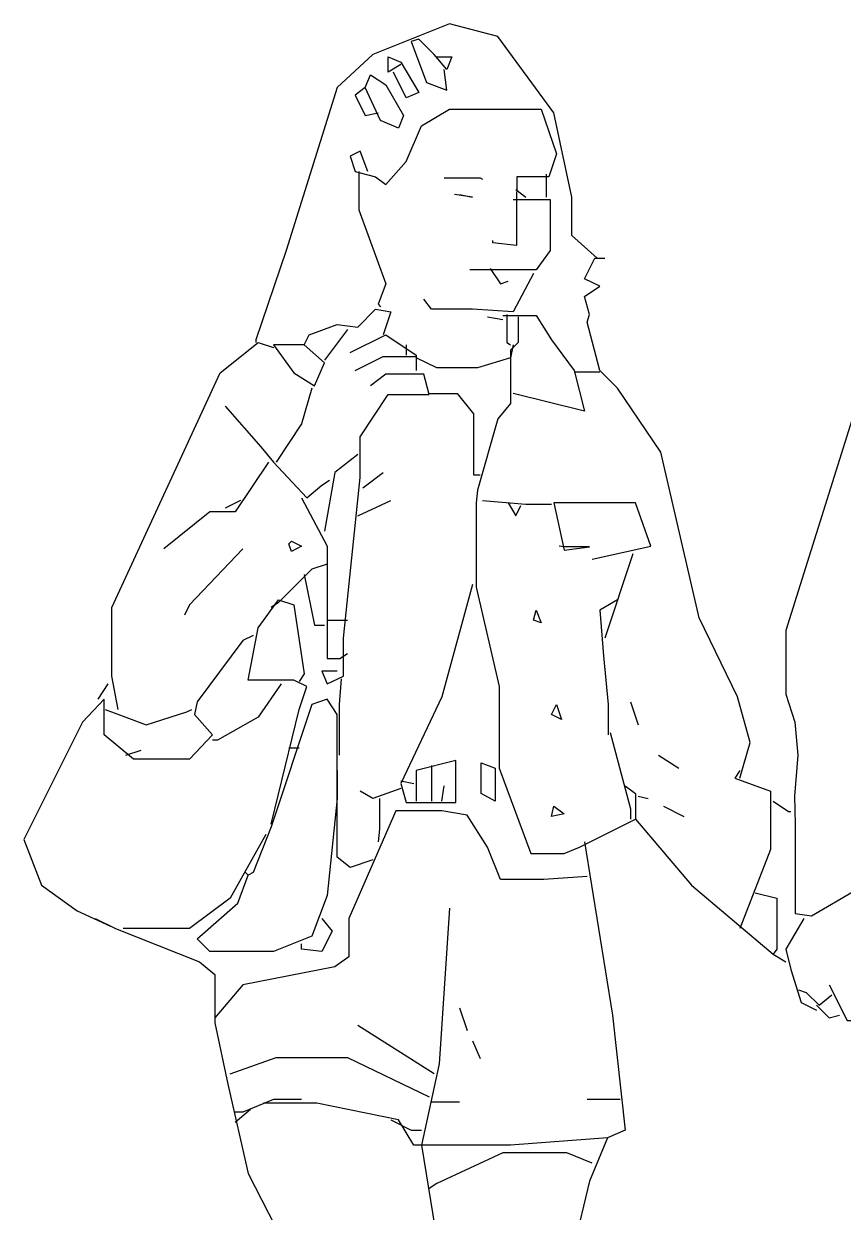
# Model space of a CAD drawing. Extents: x -126.65 to -125.37, y -5279.39 to -5277.74.
# Drawn here: x -126.652 to -126.009, y -5278.775 to -5277.842 of the extents above; entities that cross this region are included whole.
import ezdxf

# ---------------------------------------------------------------- set-up
doc = ezdxf.new("R2010")
doc.units = 0
doc.header["$LTSCALE"] = 1000
for name, color, linetype in [('HOMEM', 7, 'CONTINUOUS'), ('MULHER', 7, 'CONTINUOUS'), ('STANDARD', 7, 'CONTINUOUS')]:
    doc.layers.add(name, color=color, linetype=linetype)

msp = doc.modelspace()

# ---------------------------------------------------------------- linework, layer by layer
at = {"layer": 'HOMEM', "linetype": 'CONTINUOUS'}
for points in [[(-125.9644, -5278.02627), (-125.9784, -5278.04227), (-125.9884, -5278.10827), (-126.0544, -5278.31827), (-126.0544, -5278.36827), (-126.0474, -5278.39027), (-126.0449, -5278.41627), (-126.04765, -5278.44827), (-126.04702, -5278.47027), (-126.04702, -5278.54027), (-126.0344, -5278.54227), (-125.9984, -5278.52127), (-125.9684, -5278.52127)], [(-126.0404, -5278.54427), (-126.0544, -5278.56827), (-126.0504, -5278.58427), (-126.0424, -5278.61027), (-126.0304, -5278.61627)], [(-126.0404, -5278.54427), (-126.0544, -5278.56827), (-126.0504, -5278.58427), (-126.0424, -5278.61027), (-126.0304, -5278.61627)], [(-126.0404, -5278.54427), (-126.0544, -5278.56827), (-126.0504, -5278.58427), (-126.0424, -5278.61027), (-126.0304, -5278.61627)], [(-126.0404, -5278.54427), (-126.0544, -5278.56827), (-126.0504, -5278.58427), (-126.0424, -5278.61027), (-126.0304, -5278.61627)], [(-126.0404, -5278.54427), (-126.0544, -5278.56827), (-126.0504, -5278.58427), (-126.0424, -5278.61027), (-126.0304, -5278.61627)], [(-126.0404, -5278.54427), (-126.0544, -5278.56827), (-126.0504, -5278.58427), (-126.0424, -5278.61027), (-126.0304, -5278.61627)], [(-126.0404, -5278.54427), (-126.0544, -5278.56827), (-126.0504, -5278.58427), (-126.0424, -5278.61027), (-126.0304, -5278.61627)], [(-126.0404, -5278.54427), (-126.0544, -5278.56827), (-126.0504, -5278.58427), (-126.0424, -5278.61027), (-126.0304, -5278.61627)], [(-126.0404, -5278.54427), (-126.0544, -5278.56827), (-126.0504, -5278.58427), (-126.0424, -5278.61027), (-126.0304, -5278.61627)], [(-126.0404, -5278.54427), (-126.0544, -5278.56827), (-126.0504, -5278.58427), (-126.0424, -5278.61027), (-126.0304, -5278.61627)], [(-126.0404, -5278.54427), (-126.0544, -5278.56827), (-126.0504, -5278.58427), (-126.0424, -5278.61027), (-126.0304, -5278.61627)], [(-126.0404, -5278.54427), (-126.0544, -5278.56827), (-126.0504, -5278.58427), (-126.0424, -5278.61027), (-126.0304, -5278.61627)], [(-126.0404, -5278.54427), (-126.0544, -5278.56827), (-126.0504, -5278.58427), (-126.0424, -5278.61027), (-126.0304, -5278.61627)], [(-126.0204, -5278.59627), (-126.0064, -5278.62427), (-126.0004, -5278.62427)], [(-126.0444, -5278.60027), (-126.0384, -5278.60227), (-126.0284, -5278.61227), (-126.0184, -5278.60427)], [(-126.0444, -5278.60027), (-126.0384, -5278.60227), (-126.0284, -5278.61227), (-126.0184, -5278.60427)], [(-126.0444, -5278.60027), (-126.0384, -5278.60227), (-126.0284, -5278.61227), (-126.0184, -5278.60427)], [(-126.0444, -5278.60027), (-126.0384, -5278.60227), (-126.0284, -5278.61227), (-126.0184, -5278.60427)], [(-126.0444, -5278.60027), (-126.0384, -5278.60227), (-126.0284, -5278.61227), (-126.0184, -5278.60427)], [(-126.0444, -5278.60027), (-126.0384, -5278.60227), (-126.0284, -5278.61227), (-126.0184, -5278.60427)], [(-126.0444, -5278.60027), (-126.0384, -5278.60227), (-126.0284, -5278.61227), (-126.0184, -5278.60427)], [(-126.0444, -5278.60027), (-126.0384, -5278.60227), (-126.0284, -5278.61227), (-126.0184, -5278.60427)], [(-126.0304, -5278.61227), (-126.0204, -5278.62227), (-126.0124, -5278.62027)], [(-126.0304, -5278.61227), (-126.0204, -5278.62227), (-126.0124, -5278.62027)], [(-126.0304, -5278.61227), (-126.0204, -5278.62227), (-126.0124, -5278.62027)], [(-126.0304, -5278.61227), (-126.0204, -5278.62227), (-126.0124, -5278.62027)], [(-126.0304, -5278.61227), (-126.0204, -5278.62227), (-126.0124, -5278.62027)], [(-126.0304, -5278.61227), (-126.0204, -5278.62227), (-126.0124, -5278.62027)], [(-126.0304, -5278.61227), (-126.0204, -5278.62227), (-126.0124, -5278.62027)]]:
    msp.add_lwpolyline(points, dxfattribs=at)
at = {"layer": 'MULHER', "linetype": 'CONTINUOUS'}
for points in [[(-126.2024, -5278.02627), (-126.2224, -5278.00827), (-126.2224, -5277.97827), (-126.2364, -5277.91227), (-126.2804, -5277.85227), (-126.3184, -5277.84227), (-126.3784, -5277.86627), (-126.4064, -5277.89227), (-126.4464, -5278.02027), (-126.4704, -5278.09027), (-126.4704, -5278.09227)], [(-126.3284, -5277.86827), (-126.3164, -5277.86827), (-126.3204, -5277.87827), (-126.3304, -5277.86627), (-126.3424, -5277.85427), (-126.3484, -5277.85627), (-126.3364, -5277.88827), (-126.3204, -5277.89427), (-126.3224, -5277.87827)], [(-126.3564, -5277.87427), (-126.3664, -5277.88027), (-126.3664, -5277.86827), (-126.3564, -5277.87227), (-126.3424, -5277.89627), (-126.3524, -5277.90027), (-126.3624, -5277.88027)], [(-126.3564, -5277.87427), (-126.3664, -5277.88027), (-126.3664, -5277.86827), (-126.3564, -5277.87227), (-126.3424, -5277.89627), (-126.3524, -5277.90027), (-126.3624, -5277.88027)], [(-126.3844, -5277.89227), (-126.3804, -5277.88227), (-126.3684, -5277.89027), (-126.3544, -5277.91427), (-126.3584, -5277.92427), (-126.3724, -5277.91827), (-126.3844, -5277.89227), (-126.3924, -5277.89827), (-126.3844, -5277.91427), (-126.3744, -5277.91227)], [(-126.3824, -5277.95827), (-126.3884, -5277.94227), (-126.3964, -5277.94627), (-126.3924, -5277.95827), (-126.3764, -5277.96227), (-126.3684, -5277.96827), (-126.3524, -5277.95027), (-126.3404, -5277.92227), (-126.3184, -5277.90927), (-126.2464, -5277.90927), (-126.2344, -5277.94427), (-126.2404, -5277.96227), (-126.2654, -5277.96227), (-126.2659, -5277.98627), (-126.2659, -5278.01627), (-126.2844, -5278.01427), (-126.2844, -5278.01227)], [(-126.3894, -5277.95827), (-126.3894, -5277.98827), (-126.3684, -5278.04627), (-126.3744, -5278.06227), (-126.3724, -5278.06427)], [(-126.3894, -5277.95827), (-126.3894, -5277.98827), (-126.3684, -5278.04627), (-126.3744, -5278.06227), (-126.3724, -5278.06427)], [(-126.3894, -5277.95827), (-126.3894, -5277.98827), (-126.3684, -5278.04627), (-126.3744, -5278.06227), (-126.3724, -5278.06427)], [(-126.3894, -5277.95827), (-126.3894, -5277.98827), (-126.3684, -5278.04627), (-126.3744, -5278.06227), (-126.3724, -5278.06427)], [(-126.3894, -5277.95827), (-126.3894, -5277.98827), (-126.3684, -5278.04627), (-126.3744, -5278.06227), (-126.3724, -5278.06427)], [(-126.3894, -5277.95827), (-126.3894, -5277.98827), (-126.3684, -5278.04627), (-126.3744, -5278.06227), (-126.3724, -5278.06427)], [(-126.3894, -5277.95827), (-126.3894, -5277.98827), (-126.3684, -5278.04627), (-126.3744, -5278.06227), (-126.3724, -5278.06427)], [(-126.3894, -5277.95827), (-126.3894, -5277.98827), (-126.3684, -5278.04627), (-126.3744, -5278.06227), (-126.3724, -5278.06427)], [(-126.3894, -5277.95827), (-126.3894, -5277.98827), (-126.3684, -5278.04627), (-126.3744, -5278.06227), (-126.3724, -5278.06427)], [(-126.3894, -5277.95827), (-126.3894, -5277.98827), (-126.3684, -5278.04627), (-126.3744, -5278.06227), (-126.3724, -5278.06427)], [(-126.3894, -5277.95827), (-126.3894, -5277.98827), (-126.3684, -5278.04627), (-126.3744, -5278.06227), (-126.3724, -5278.06427)], [(-126.3894, -5277.95827), (-126.3894, -5277.98827), (-126.3684, -5278.04627), (-126.3744, -5278.06227), (-126.3724, -5278.06427)], [(-126.3894, -5277.95827), (-126.3894, -5277.98827), (-126.3684, -5278.04627), (-126.3744, -5278.06227), (-126.3724, -5278.06427)], [(-126.3894, -5277.95827), (-126.3894, -5277.98827), (-126.3684, -5278.04627), (-126.3744, -5278.06227), (-126.3724, -5278.06427)], [(-126.3894, -5277.95827), (-126.3894, -5277.98827), (-126.3684, -5278.04627), (-126.3744, -5278.06227), (-126.3724, -5278.06427)], [(-126.3894, -5277.95827), (-126.3894, -5277.98827), (-126.3684, -5278.04627), (-126.3744, -5278.06227), (-126.3724, -5278.06427)], [(-126.3224, -5277.96327), (-126.2944, -5277.96327), (-126.2924, -5277.96427)], [(-126.2424, -5277.96027), (-126.2424, -5277.97827)], [(-126.2664, -5277.97227), (-126.2584, -5277.97827)], [(-126.2664, -5277.97227), (-126.2584, -5277.97827)], [(-126.2664, -5277.97227), (-126.2584, -5277.97827)], [(-126.3104, -5277.97627), (-126.3004, -5277.97827), (-126.3144, -5277.97627)], [(-126.3104, -5277.97627), (-126.3004, -5277.97827), (-126.3144, -5277.97627)], [(-126.3104, -5277.97627), (-126.3004, -5277.97827), (-126.3144, -5277.97627)], [(-126.3104, -5277.97627), (-126.3004, -5277.97827), (-126.3144, -5277.97627)], [(-126.3104, -5277.97627), (-126.3004, -5277.97827), (-126.3144, -5277.97627)], [(-126.3104, -5277.97627), (-126.3004, -5277.97827), (-126.3144, -5277.97627)], [(-126.3104, -5277.97627), (-126.3004, -5277.97827), (-126.3144, -5277.97627)], [(-126.3104, -5277.97627), (-126.3004, -5277.97827), (-126.3144, -5277.97627)], [(-126.2684, -5277.98027), (-126.2394, -5277.98027), (-126.2394, -5278.02027), (-126.2504, -5278.03527), (-126.3024, -5278.03527)], [(-126.2684, -5277.98027), (-126.2394, -5277.98027), (-126.2394, -5278.02027), (-126.2504, -5278.03527), (-126.3024, -5278.03527)], [(-126.2684, -5277.98027), (-126.2394, -5277.98027), (-126.2394, -5278.02027), (-126.2504, -5278.03527), (-126.3024, -5278.03527)], [(-126.0904, -5278.43427), (-126.0824, -5278.40627), (-126.0924, -5278.37027), (-126.1224, -5278.30827), (-126.1524, -5278.17827), (-126.1864, -5278.12827), (-126.2004, -5278.11427), (-126.2104, -5278.07627), (-126.2084, -5278.07027), (-126.2124, -5278.05627), (-126.2004, -5278.04827), (-126.2124, -5278.04227), (-126.2044, -5278.02627), (-126.1964, -5278.02627)], [(-126.2524, -5278.03827), (-126.2684, -5278.06827), (-126.3004, -5278.06627), (-126.3324, -5278.06627), (-126.3384, -5278.05827)], [(-126.2864, -5278.03427), (-126.2784, -5278.04627), (-126.2724, -5278.04427)], [(-126.2864, -5278.03427), (-126.2784, -5278.04627), (-126.2724, -5278.04427)], [(-126.2864, -5278.03427), (-126.2784, -5278.04627), (-126.2724, -5278.04427)], [(-126.2864, -5278.03427), (-126.2784, -5278.04627), (-126.2724, -5278.04427)], [(-126.4324, -5278.09427), (-126.4284, -5278.08627), (-126.4064, -5278.07827), (-126.3904, -5278.08027), (-126.3764, -5278.06627), (-126.3644, -5278.06827), (-126.3704, -5278.08627)], [(-126.2644, -5278.07227), (-126.2644, -5278.09227), (-126.2704, -5278.09827), (-126.2704, -5278.14027), (-126.2804, -5278.15227), (-126.2964, -5278.20827), (-126.2974, -5278.21827), (-126.2974, -5278.28427), (-126.2794, -5278.36227), (-126.2794, -5278.42627), (-126.2544, -5278.49327), (-126.2284, -5278.49327), (-126.2164, -5278.48827), (-126.1724, -5278.46627), (-126.1284, -5278.51827), (-126.0644, -5278.57227), (-126.0544, -5278.57827)], [(-126.2884, -5278.07227), (-126.2764, -5278.07427)], [(-126.2884, -5278.07227), (-126.2764, -5278.07427)], [(-126.2764, -5278.07127), (-126.2504, -5278.07127), (-126.2384, -5278.09027), (-126.2204, -5278.11427), (-126.2124, -5278.14627), (-126.2684, -5278.13227)], [(-126.2734, -5278.07027), (-126.2734, -5278.09227), (-126.2704, -5278.09427)], [(-126.2734, -5278.07027), (-126.2734, -5278.09227), (-126.2704, -5278.09427)], [(-126.3984, -5278.08227), (-126.4164, -5278.10627)], [(-126.3984, -5278.08227), (-126.4164, -5278.10627)], [(-126.3984, -5278.08227), (-126.4164, -5278.10627)], [(-126.5784, -5278.38027), (-126.5834, -5278.35427), (-126.5834, -5278.30027), (-126.4984, -5278.11627), (-126.4684, -5278.09227), (-126.4564, -5278.09627)], [(-126.4324, -5278.09427), (-126.4564, -5278.09427), (-126.4404, -5278.11627), (-126.4244, -5278.12627), (-126.4164, -5278.10827), (-126.4324, -5278.09427)], [(-126.3964, -5278.10027), (-126.3684, -5278.08627), (-126.3444, -5278.10227), (-126.3444, -5278.11427)], [(-126.3964, -5278.10027), (-126.3684, -5278.08627), (-126.3444, -5278.10227), (-126.3444, -5278.11427)], [(-126.3964, -5278.10027), (-126.3684, -5278.08627), (-126.3444, -5278.10227), (-126.3444, -5278.11427)], [(-126.3964, -5278.10027), (-126.3684, -5278.08627), (-126.3444, -5278.10227), (-126.3444, -5278.11427)], [(-126.3964, -5278.10027), (-126.3684, -5278.08627), (-126.3444, -5278.10227), (-126.3444, -5278.11427)], [(-126.3964, -5278.10027), (-126.3684, -5278.08627), (-126.3444, -5278.10227), (-126.3444, -5278.11427)], [(-126.3964, -5278.10027), (-126.3684, -5278.08627), (-126.3444, -5278.10227), (-126.3444, -5278.11427)], [(-126.3964, -5278.10027), (-126.3684, -5278.08627), (-126.3444, -5278.10227), (-126.3444, -5278.11427)], [(-126.3964, -5278.10027), (-126.3684, -5278.08627), (-126.3444, -5278.10227), (-126.3444, -5278.11427)], [(-126.3964, -5278.10027), (-126.3684, -5278.08627), (-126.3444, -5278.10227), (-126.3444, -5278.11427)], [(-126.3524, -5278.09427), (-126.3524, -5278.10227)], [(-126.3524, -5278.09427), (-126.3524, -5278.10227)], [(-126.3524, -5278.09427), (-126.3524, -5278.10227)], [(-126.3524, -5278.09427), (-126.3524, -5278.10227)], [(-126.3524, -5278.09427), (-126.3524, -5278.10227)], [(-126.3524, -5278.09427), (-126.3524, -5278.10227)], [(-126.3524, -5278.09427), (-126.3524, -5278.10227)], [(-126.3524, -5278.09427), (-126.3524, -5278.10227)], [(-126.3524, -5278.09427), (-126.3524, -5278.10227)], [(-126.2684, -5278.09427), (-126.2704, -5278.10427), (-126.2964, -5278.11227), (-126.3284, -5278.11227), (-126.3444, -5278.10427)], [(-126.3924, -5278.11427), (-126.3704, -5278.10327), (-126.3444, -5278.10327)], [(-126.3924, -5278.11427), (-126.3704, -5278.10327), (-126.3444, -5278.10327)], [(-126.3924, -5278.11427), (-126.3704, -5278.10327), (-126.3444, -5278.10327)], [(-126.3924, -5278.11427), (-126.3704, -5278.10327), (-126.3444, -5278.10327)], [(-126.3924, -5278.11427), (-126.3704, -5278.10327), (-126.3444, -5278.10327)], [(-126.3924, -5278.11427), (-126.3704, -5278.10327), (-126.3444, -5278.10327)], [(-126.3924, -5278.11427), (-126.3704, -5278.10327), (-126.3444, -5278.10327)], [(-126.3924, -5278.11427), (-126.3704, -5278.10327), (-126.3444, -5278.10327)], [(-126.4064, -5278.35027), (-126.4184, -5278.35027), (-126.4144, -5278.36027), (-126.4014, -5278.35427), (-126.4014, -5278.32427), (-126.3884, -5278.19827), (-126.3884, -5278.16627), (-126.3664, -5278.13327), (-126.3344, -5278.13327), (-126.3384, -5278.11727), (-126.3684, -5278.11727), (-126.3804, -5278.12627)], [(-126.4064, -5278.35027), (-126.4184, -5278.35027), (-126.4144, -5278.36027), (-126.4014, -5278.35427), (-126.4014, -5278.32427), (-126.3884, -5278.19827), (-126.3884, -5278.16627), (-126.3664, -5278.13327), (-126.3344, -5278.13327), (-126.3384, -5278.11727), (-126.3684, -5278.11727), (-126.3804, -5278.12627)], [(-126.4064, -5278.35027), (-126.4184, -5278.35027), (-126.4144, -5278.36027), (-126.4014, -5278.35427), (-126.4014, -5278.32427), (-126.3884, -5278.19827), (-126.3884, -5278.16627), (-126.3664, -5278.13327), (-126.3344, -5278.13327), (-126.3384, -5278.11727), (-126.3684, -5278.11727), (-126.3804, -5278.12627)], [(-126.4064, -5278.35027), (-126.4184, -5278.35027), (-126.4144, -5278.36027), (-126.4014, -5278.35427), (-126.4014, -5278.32427), (-126.3884, -5278.19827), (-126.3884, -5278.16627), (-126.3664, -5278.13327), (-126.3344, -5278.13327), (-126.3384, -5278.11727), (-126.3684, -5278.11727), (-126.3804, -5278.12627)], [(-126.4064, -5278.35027), (-126.4184, -5278.35027), (-126.4144, -5278.36027), (-126.4014, -5278.35427), (-126.4014, -5278.32427), (-126.3884, -5278.19827), (-126.3884, -5278.16627), (-126.3664, -5278.13327), (-126.3344, -5278.13327), (-126.3384, -5278.11727), (-126.3684, -5278.11727), (-126.3804, -5278.12627)], [(-126.4064, -5278.35027), (-126.4184, -5278.35027), (-126.4144, -5278.36027), (-126.4014, -5278.35427), (-126.4014, -5278.32427), (-126.3884, -5278.19827), (-126.3884, -5278.16627), (-126.3664, -5278.13327), (-126.3344, -5278.13327), (-126.3384, -5278.11727), (-126.3684, -5278.11727), (-126.3804, -5278.12627)], [(-126.4064, -5278.35027), (-126.4184, -5278.35027), (-126.4144, -5278.36027), (-126.4014, -5278.35427), (-126.4014, -5278.32427), (-126.3884, -5278.19827), (-126.3884, -5278.16627), (-126.3664, -5278.13327), (-126.3344, -5278.13327), (-126.3384, -5278.11727), (-126.3684, -5278.11727), (-126.3804, -5278.12627)], [(-126.4064, -5278.35027), (-126.4184, -5278.35027), (-126.4144, -5278.36027), (-126.4014, -5278.35427), (-126.4014, -5278.32427), (-126.3884, -5278.19827), (-126.3884, -5278.16627), (-126.3664, -5278.13327), (-126.3344, -5278.13327), (-126.3384, -5278.11727), (-126.3684, -5278.11727), (-126.3804, -5278.12627)], [(-126.2204, -5278.11527), (-126.2004, -5278.11527)], [(-126.2204, -5278.11527), (-126.2004, -5278.11527)], [(-126.2204, -5278.11527), (-126.2004, -5278.11527)], [(-126.2204, -5278.11527), (-126.2004, -5278.11527)], [(-126.2204, -5278.11527), (-126.2004, -5278.11527)], [(-126.2204, -5278.11527), (-126.2004, -5278.11527)], [(-126.2204, -5278.11527), (-126.2004, -5278.11527)], [(-126.2204, -5278.11527), (-126.2004, -5278.11527)], [(-126.2204, -5278.11527), (-126.2004, -5278.11527)], [(-126.2204, -5278.11527), (-126.2004, -5278.11527)], [(-126.2204, -5278.11527), (-126.2004, -5278.11527)], [(-126.4264, -5278.12827), (-126.4344, -5278.15627), (-126.4544, -5278.18627)], [(-126.4264, -5278.12827), (-126.4344, -5278.15627), (-126.4544, -5278.18627)], [(-126.3344, -5278.13227), (-126.3124, -5278.13227), (-126.2994, -5278.14827), (-126.2994, -5278.19627), (-126.2944, -5278.19627)], [(-126.3344, -5278.13227), (-126.3124, -5278.13227), (-126.2994, -5278.14827), (-126.2994, -5278.19627), (-126.2944, -5278.19627)], [(-126.3344, -5278.13227), (-126.3124, -5278.13227), (-126.2994, -5278.14827), (-126.2994, -5278.19627), (-126.2944, -5278.19627)], [(-126.3344, -5278.13227), (-126.3124, -5278.13227), (-126.2994, -5278.14827), (-126.2994, -5278.19627), (-126.2944, -5278.19627)], [(-126.4944, -5278.14227), (-126.4664, -5278.17427), (-126.4564, -5278.18627), (-126.4304, -5278.21427), (-126.4184, -5278.20427), (-126.4124, -5278.20027)], [(-126.4944, -5278.14227), (-126.4664, -5278.17427), (-126.4564, -5278.18627), (-126.4304, -5278.21427), (-126.4184, -5278.20427), (-126.4124, -5278.20027)], [(-126.4944, -5278.14227), (-126.4664, -5278.17427), (-126.4564, -5278.18627), (-126.4304, -5278.21427), (-126.4184, -5278.20427), (-126.4124, -5278.20027)], [(-126.4944, -5278.14227), (-126.4664, -5278.17427), (-126.4564, -5278.18627), (-126.4304, -5278.21427), (-126.4184, -5278.20427), (-126.4124, -5278.20027)], [(-126.4604, -5278.18627), (-126.4864, -5278.22527), (-126.5064, -5278.22527), (-126.5424, -5278.25427)], [(-126.3904, -5278.18027), (-126.4084, -5278.19427), (-126.4164, -5278.24027)], [(-126.3904, -5278.18027), (-126.4084, -5278.19427), (-126.4164, -5278.24027)], [(-126.3904, -5278.18027), (-126.4084, -5278.19427), (-126.4164, -5278.24027)], [(-126.3904, -5278.18027), (-126.4084, -5278.19427), (-126.4164, -5278.24027)], [(-126.3864, -5278.20627), (-126.3704, -5278.19427)], [(-126.3864, -5278.20627), (-126.3704, -5278.19427)], [(-126.3864, -5278.20627), (-126.3704, -5278.19427)], [(-126.3864, -5278.20627), (-126.3704, -5278.19427)], [(-126.3864, -5278.20627), (-126.3704, -5278.19427)], [(-126.3864, -5278.20627), (-126.3704, -5278.19427)], [(-126.3864, -5278.20627), (-126.3704, -5278.19427)], [(-126.4824, -5278.21627), (-126.4944, -5278.22227)], [(-126.4824, -5278.21627), (-126.4944, -5278.22227)], [(-126.4824, -5278.21627), (-126.4944, -5278.22227)], [(-126.4344, -5278.21427), (-126.4144, -5278.25227), (-126.4144, -5278.34027), (-126.4044, -5278.34027), (-126.3984, -5278.33627)], [(-126.4344, -5278.21427), (-126.4144, -5278.25227), (-126.4144, -5278.34027), (-126.4044, -5278.34027), (-126.3984, -5278.33627)], [(-126.4344, -5278.21427), (-126.4144, -5278.25227), (-126.4144, -5278.34027), (-126.4044, -5278.34027), (-126.3984, -5278.33627)], [(-126.4344, -5278.21427), (-126.4144, -5278.25227), (-126.4144, -5278.34027), (-126.4044, -5278.34027), (-126.3984, -5278.33627)], [(-126.3904, -5278.22827), (-126.3644, -5278.21627)], [(-126.3904, -5278.22827), (-126.3644, -5278.21627)], [(-126.3904, -5278.22827), (-126.3644, -5278.21627)], [(-126.3904, -5278.22827), (-126.3644, -5278.21627)], [(-126.2924, -5278.21627), (-126.2584, -5278.21927), (-126.2384, -5278.21927)], [(-126.2724, -5278.21827), (-126.2664, -5278.22827), (-126.2624, -5278.22027)], [(-126.2724, -5278.21827), (-126.2664, -5278.22827), (-126.2624, -5278.22027)], [(-126.2064, -5278.26227), (-126.1604, -5278.25227), (-126.1724, -5278.21827), (-126.2364, -5278.21827), (-126.2284, -5278.25527), (-126.2084, -5278.25277), (-126.2284, -5278.25277), (-126.2324, -5278.25227)], [(-126.4424, -5278.24827), (-126.4344, -5278.25227), (-126.4424, -5278.25627), (-126.4444, -5278.25027), (-126.4424, -5278.24827)], [(-126.4424, -5278.24827), (-126.4344, -5278.25227), (-126.4424, -5278.25627), (-126.4444, -5278.25027), (-126.4424, -5278.24827)], [(-126.4804, -5278.25427), (-126.5224, -5278.29827), (-126.5264, -5278.30627)], [(-126.4804, -5278.25427), (-126.5224, -5278.29827), (-126.5264, -5278.30627)], [(-126.4804, -5278.25427), (-126.5224, -5278.29827), (-126.5264, -5278.30627)], [(-126.4804, -5278.25427), (-126.5224, -5278.29827), (-126.5264, -5278.30627)], [(-126.4804, -5278.25427), (-126.5224, -5278.29827), (-126.5264, -5278.30627)], [(-126.4804, -5278.25427), (-126.5224, -5278.29827), (-126.5264, -5278.30627)], [(-126.1744, -5278.25827), (-126.1964, -5278.32427)], [(-126.4144, -5278.26627), (-126.4264, -5278.27027), (-126.4524, -5278.29627), (-126.4584, -5278.30027)], [(-126.4324, -5278.27427), (-126.4244, -5278.31427), (-126.4164, -5278.31427)], [(-126.4324, -5278.27427), (-126.4244, -5278.31427), (-126.4164, -5278.31427)], [(-126.4324, -5278.27427), (-126.4244, -5278.31427), (-126.4164, -5278.31427)], [(-126.4324, -5278.27427), (-126.4244, -5278.31427), (-126.4164, -5278.31427)], [(-126.4324, -5278.27427), (-126.4244, -5278.31427), (-126.4164, -5278.31427)], [(-126.4324, -5278.27427), (-126.4244, -5278.31427), (-126.4164, -5278.31427)], [(-126.4324, -5278.27427), (-126.4244, -5278.31427), (-126.4164, -5278.31427)], [(-126.4324, -5278.27427), (-126.4244, -5278.31427), (-126.4164, -5278.31427)], [(-126.4324, -5278.27427), (-126.4244, -5278.31427), (-126.4164, -5278.31427)], [(-126.4324, -5278.27427), (-126.4244, -5278.31427), (-126.4164, -5278.31427)], [(-126.3004, -5278.28227), (-126.3244, -5278.37027), (-126.3564, -5278.43827), (-126.3524, -5278.45327), (-126.3134, -5278.45327), (-126.3134, -5278.42027), (-126.3444, -5278.42827), (-126.3444, -5278.45227)], [(-126.4584, -5278.47027), (-126.4364, -5278.38027), (-126.4304, -5278.36227), (-126.4404, -5278.35727), (-126.4764, -5278.35727), (-126.4684, -5278.31627), (-126.4524, -5278.29427), (-126.4404, -5278.29827), (-126.4324, -5278.35227), (-126.4364, -5278.35827)], [(-126.4584, -5278.47027), (-126.4364, -5278.38027), (-126.4304, -5278.36227), (-126.4404, -5278.35727), (-126.4764, -5278.35727), (-126.4684, -5278.31627), (-126.4524, -5278.29427), (-126.4404, -5278.29827), (-126.4324, -5278.35227), (-126.4364, -5278.35827)], [(-126.4584, -5278.47027), (-126.4364, -5278.38027), (-126.4304, -5278.36227), (-126.4404, -5278.35727), (-126.4764, -5278.35727), (-126.4684, -5278.31627), (-126.4524, -5278.29427), (-126.4404, -5278.29827), (-126.4324, -5278.35227), (-126.4364, -5278.35827)], [(-126.1864, -5278.29427), (-126.2004, -5278.30227), (-126.1974, -5278.33827), (-126.1939, -5278.37627), (-126.1939, -5278.40027)], [(-126.1864, -5278.29427), (-126.2004, -5278.30227), (-126.1974, -5278.33827), (-126.1939, -5278.37627), (-126.1939, -5278.40027)], [(-126.1864, -5278.29427), (-126.2004, -5278.30227), (-126.1974, -5278.33827), (-126.1939, -5278.37627), (-126.1939, -5278.40027)], [(-126.2504, -5278.30227), (-126.2464, -5278.31227), (-126.2524, -5278.31027), (-126.2504, -5278.30227)], [(-126.4144, -5278.31027), (-126.3984, -5278.31027)], [(-126.4144, -5278.31027), (-126.3984, -5278.31027)], [(-126.4724, -5278.32227), (-126.4804, -5278.32627), (-126.5164, -5278.37427), (-126.5184, -5278.38427), (-126.5044, -5278.40027), (-126.5224, -5278.41927), (-126.5664, -5278.41927), (-126.5894, -5278.40027), (-126.5894, -5278.37227), (-126.6064, -5278.39027), (-126.6524, -5278.48227), (-126.6384, -5278.51827), (-126.6104, -5278.53827), (-126.5844, -5278.55027)], [(-126.5864, -5278.36027), (-126.5944, -5278.37227)], [(-126.5864, -5278.36027), (-126.5944, -5278.37227)], [(-126.4504, -5278.36027), (-126.4684, -5278.38627), (-126.5004, -5278.40427), (-126.5044, -5278.40427)], [(-126.4034, -5278.35627), (-126.4049, -5278.37627), (-126.4049, -5278.41627)], [(-126.4034, -5278.35627), (-126.4049, -5278.37627), (-126.4049, -5278.41627)], [(-126.4034, -5278.35627), (-126.4049, -5278.37627), (-126.4049, -5278.41627)], [(-126.4034, -5278.35627), (-126.4049, -5278.37627), (-126.4049, -5278.41627)], [(-126.4034, -5278.35627), (-126.4049, -5278.37627), (-126.4049, -5278.41627)], [(-126.4034, -5278.35627), (-126.4049, -5278.37627), (-126.4049, -5278.41627)], [(-126.4034, -5278.35627), (-126.4049, -5278.37627), (-126.4049, -5278.41627)], [(-126.4034, -5278.35627), (-126.4049, -5278.37627), (-126.4049, -5278.41627)], [(-126.4034, -5278.35627), (-126.4049, -5278.37627), (-126.4049, -5278.41627)], [(-126.4034, -5278.35627), (-126.4049, -5278.37627), (-126.4049, -5278.41627)], [(-126.4034, -5278.35627), (-126.4049, -5278.37627), (-126.4049, -5278.41627)], [(-126.3784, -5278.49827), (-126.3964, -5278.50427), (-126.4064, -5278.49627), (-126.4064, -5278.38427), (-126.4144, -5278.37227), (-126.4264, -5278.37627), (-126.4584, -5278.47227), (-126.4724, -5278.50827), (-126.4764, -5278.51027)], [(-126.3784, -5278.49827), (-126.3964, -5278.50427), (-126.4064, -5278.49627), (-126.4064, -5278.38427), (-126.4144, -5278.37227), (-126.4264, -5278.37627), (-126.4584, -5278.47227), (-126.4724, -5278.50827), (-126.4764, -5278.51027)], [(-126.3784, -5278.49827), (-126.3964, -5278.50427), (-126.4064, -5278.49627), (-126.4064, -5278.38427), (-126.4144, -5278.37227), (-126.4264, -5278.37627), (-126.4584, -5278.47227), (-126.4724, -5278.50827), (-126.4764, -5278.51027)], [(-126.3784, -5278.49827), (-126.3964, -5278.50427), (-126.4064, -5278.49627), (-126.4064, -5278.38427), (-126.4144, -5278.37227), (-126.4264, -5278.37627), (-126.4584, -5278.47227), (-126.4724, -5278.50827), (-126.4764, -5278.51027)], [(-126.1764, -5278.37427), (-126.1704, -5278.39227)], [(-126.5884, -5278.38027), (-126.5724, -5278.38627), (-126.5564, -5278.39227), (-126.5244, -5278.38227), (-126.5204, -5278.38027)], [(-126.5884, -5278.38027), (-126.5724, -5278.38627), (-126.5564, -5278.39227), (-126.5244, -5278.38227), (-126.5204, -5278.38027)], [(-126.5884, -5278.38027), (-126.5724, -5278.38627), (-126.5564, -5278.39227), (-126.5244, -5278.38227), (-126.5204, -5278.38027)], [(-126.2344, -5278.37627), (-126.2304, -5278.38827), (-126.2384, -5278.38427), (-126.2344, -5278.37627)], [(-126.2344, -5278.37627), (-126.2304, -5278.38827), (-126.2384, -5278.38427), (-126.2344, -5278.37627)], [(-126.2344, -5278.37627), (-126.2304, -5278.38827), (-126.2384, -5278.38427), (-126.2344, -5278.37627)], [(-126.2344, -5278.37627), (-126.2304, -5278.38827), (-126.2384, -5278.38427), (-126.2344, -5278.37627)], [(-126.2344, -5278.37627), (-126.2304, -5278.38827), (-126.2384, -5278.38427), (-126.2344, -5278.37627)], [(-126.2344, -5278.37627), (-126.2304, -5278.38827), (-126.2384, -5278.38427), (-126.2344, -5278.37627)], [(-126.2344, -5278.37627), (-126.2304, -5278.38827), (-126.2384, -5278.38427), (-126.2344, -5278.37627)], [(-126.2344, -5278.37627), (-126.2304, -5278.38827), (-126.2384, -5278.38427), (-126.2344, -5278.37627)], [(-126.2344, -5278.37627), (-126.2304, -5278.38827), (-126.2384, -5278.38427), (-126.2344, -5278.37627)], [(-126.2344, -5278.37627), (-126.2304, -5278.38827), (-126.2384, -5278.38427), (-126.2344, -5278.37627)], [(-126.2344, -5278.37627), (-126.2304, -5278.38827), (-126.2384, -5278.38427), (-126.2344, -5278.37627)], [(-126.2344, -5278.37627), (-126.2304, -5278.38827), (-126.2384, -5278.38427), (-126.2344, -5278.37627)], [(-126.2344, -5278.37627), (-126.2304, -5278.38827), (-126.2384, -5278.38427), (-126.2344, -5278.37627)], [(-126.1924, -5278.39827), (-126.1764, -5278.45827), (-126.1764, -5278.46627)], [(-126.1924, -5278.39827), (-126.1764, -5278.45827), (-126.1764, -5278.46627)], [(-126.1924, -5278.39827), (-126.1764, -5278.45827), (-126.1764, -5278.46627)], [(-126.1924, -5278.39827), (-126.1764, -5278.45827), (-126.1764, -5278.46627)], [(-126.1924, -5278.39827), (-126.1764, -5278.45827), (-126.1764, -5278.46627)], [(-126.1924, -5278.39827), (-126.1764, -5278.45827), (-126.1764, -5278.46627)], [(-126.1924, -5278.39827), (-126.1764, -5278.45827), (-126.1764, -5278.46627)], [(-126.1924, -5278.39827), (-126.1764, -5278.45827), (-126.1764, -5278.46627)], [(-126.1924, -5278.39827), (-126.1764, -5278.45827), (-126.1764, -5278.46627)], [(-126.1924, -5278.39827), (-126.1764, -5278.45827), (-126.1764, -5278.46627)], [(-126.1924, -5278.39827), (-126.1764, -5278.45827), (-126.1764, -5278.46627)], [(-126.1924, -5278.39827), (-126.1764, -5278.45827), (-126.1764, -5278.46627)], [(-126.4444, -5278.41027), (-126.4364, -5278.41027)], [(-126.4444, -5278.41027), (-126.4364, -5278.41027)], [(-126.4444, -5278.41027), (-126.4364, -5278.41027)], [(-126.4444, -5278.41027), (-126.4364, -5278.41027)], [(-126.4444, -5278.41027), (-126.4364, -5278.41027)], [(-126.4444, -5278.41027), (-126.4364, -5278.41027)], [(-126.4444, -5278.41027), (-126.4364, -5278.41027)], [(-126.4444, -5278.41027), (-126.4364, -5278.41027)], [(-126.4444, -5278.41027), (-126.4364, -5278.41027)], [(-126.4444, -5278.41027), (-126.4364, -5278.41027)], [(-126.4444, -5278.41027), (-126.4364, -5278.41027)], [(-126.4444, -5278.41027), (-126.4364, -5278.41027)], [(-126.4444, -5278.41027), (-126.4364, -5278.41027)], [(-126.4444, -5278.41027), (-126.4364, -5278.41027)], [(-126.4444, -5278.41027), (-126.4364, -5278.41027)], [(-126.5724, -5278.41627), (-126.5604, -5278.41227)], [(-126.5724, -5278.41627), (-126.5604, -5278.41227)], [(-126.1544, -5278.41627), (-126.1384, -5278.42627)], [(-126.1544, -5278.41627), (-126.1384, -5278.42627)], [(-126.1544, -5278.41627), (-126.1384, -5278.42627)], [(-126.1544, -5278.41627), (-126.1384, -5278.42627)], [(-126.1544, -5278.41627), (-126.1384, -5278.42627)], [(-126.1544, -5278.41627), (-126.1384, -5278.42627)], [(-126.1544, -5278.41627), (-126.1384, -5278.42627)], [(-126.4064, -5278.42827), (-126.4064, -5278.45027), (-126.4144, -5278.52627), (-126.4264, -5278.55827), (-126.4564, -5278.57027), (-126.5064, -5278.57027), (-126.5164, -5278.56027), (-126.4844, -5278.53227), (-126.4764, -5278.51027), (-126.4784, -5278.50827)], [(-126.3324, -5278.42427), (-126.3324, -5278.45227)], [(-126.2934, -5278.42227), (-126.2824, -5278.42627), (-126.2824, -5278.45227), (-126.2934, -5278.44627), (-126.2934, -5278.42227)], [(-126.0904, -5278.42827), (-126.0944, -5278.43427), (-126.0664, -5278.44427), (-126.0664, -5278.49027), (-126.0904, -5278.55227)], [(-126.0904, -5278.42827), (-126.0944, -5278.43427), (-126.0664, -5278.44427), (-126.0664, -5278.49027), (-126.0904, -5278.55227)], [(-126.0904, -5278.42827), (-126.0944, -5278.43427), (-126.0664, -5278.44427), (-126.0664, -5278.49027), (-126.0904, -5278.55227)], [(-126.3564, -5278.43627), (-126.3464, -5278.43827)], [(-126.3564, -5278.43627), (-126.3464, -5278.43827)], [(-126.3564, -5278.43627), (-126.3464, -5278.43827)], [(-126.3564, -5278.43627), (-126.3464, -5278.43827)], [(-126.3564, -5278.43627), (-126.3464, -5278.43827)], [(-126.3564, -5278.43627), (-126.3464, -5278.43827)], [(-126.3564, -5278.43627), (-126.3464, -5278.43827)], [(-126.3564, -5278.43627), (-126.3464, -5278.43827)], [(-126.3564, -5278.43627), (-126.3464, -5278.43827)], [(-126.3564, -5278.43627), (-126.3464, -5278.43827)], [(-126.3564, -5278.43627), (-126.3464, -5278.43827)], [(-126.3564, -5278.43627), (-126.3464, -5278.43827)], [(-126.3564, -5278.43627), (-126.3464, -5278.43827)], [(-126.3564, -5278.43627), (-126.3464, -5278.43827)], [(-126.3564, -5278.43627), (-126.3464, -5278.43827)], [(-126.3564, -5278.43627), (-126.3464, -5278.43827)], [(-126.3564, -5278.43627), (-126.3464, -5278.43827)], [(-126.3564, -5278.43627), (-126.3464, -5278.43827)], [(-126.3564, -5278.44227), (-126.3784, -5278.45027), (-126.3884, -5278.44427)], [(-126.3564, -5278.44227), (-126.3784, -5278.45027), (-126.3884, -5278.44427)], [(-126.3564, -5278.44227), (-126.3784, -5278.45027), (-126.3884, -5278.44427)], [(-126.3244, -5278.45227), (-126.3224, -5278.44027)], [(-126.3244, -5278.45227), (-126.3224, -5278.44027)], [(-126.3244, -5278.45227), (-126.3224, -5278.44027)], [(-126.3244, -5278.45227), (-126.3224, -5278.44027)], [(-126.1804, -5278.44027), (-126.1724, -5278.44627), (-126.1724, -5278.46627)], [(-126.1804, -5278.44027), (-126.1724, -5278.44627), (-126.1724, -5278.46627)], [(-126.1804, -5278.44027), (-126.1724, -5278.44627), (-126.1724, -5278.46627)], [(-126.1804, -5278.44027), (-126.1724, -5278.44627), (-126.1724, -5278.46627)], [(-126.1804, -5278.44027), (-126.1724, -5278.44627), (-126.1724, -5278.46627)], [(-126.1804, -5278.44027), (-126.1724, -5278.44627), (-126.1724, -5278.46627)], [(-126.1804, -5278.44027), (-126.1724, -5278.44627), (-126.1724, -5278.46627)], [(-126.1804, -5278.44027), (-126.1724, -5278.44627), (-126.1724, -5278.46627)], [(-126.1804, -5278.44027), (-126.1724, -5278.44627), (-126.1724, -5278.46627)], [(-126.1804, -5278.44027), (-126.1724, -5278.44627), (-126.1724, -5278.46627)], [(-126.1704, -5278.44827), (-126.1624, -5278.45027)], [(-126.1704, -5278.44827), (-126.1624, -5278.45027)], [(-126.1704, -5278.44827), (-126.1624, -5278.45027)], [(-126.1704, -5278.44827), (-126.1624, -5278.45027)], [(-126.1704, -5278.44827), (-126.1624, -5278.45027)], [(-126.1704, -5278.44827), (-126.1624, -5278.45027)], [(-126.1704, -5278.44827), (-126.1624, -5278.45027)], [(-126.1704, -5278.44827), (-126.1624, -5278.45027)], [(-126.3734, -5278.45027), (-126.3734, -5278.47427), (-126.3744, -5278.48427)], [(-126.3734, -5278.45027), (-126.3734, -5278.47427), (-126.3744, -5278.48427)], [(-126.3734, -5278.45027), (-126.3734, -5278.47427), (-126.3744, -5278.48427)], [(-126.3734, -5278.45027), (-126.3734, -5278.47427), (-126.3744, -5278.48427)], [(-126.2364, -5278.45627), (-126.2284, -5278.46227), (-126.2384, -5278.46427), (-126.2364, -5278.45627)], [(-126.2364, -5278.45627), (-126.2284, -5278.46227), (-126.2384, -5278.46427), (-126.2364, -5278.45627)], [(-126.2364, -5278.45627), (-126.2284, -5278.46227), (-126.2384, -5278.46427), (-126.2364, -5278.45627)], [(-126.2364, -5278.45627), (-126.2284, -5278.46227), (-126.2384, -5278.46427), (-126.2364, -5278.45627)], [(-126.2364, -5278.45627), (-126.2284, -5278.46227), (-126.2384, -5278.46427), (-126.2364, -5278.45627)], [(-126.2364, -5278.45627), (-126.2284, -5278.46227), (-126.2384, -5278.46427), (-126.2364, -5278.45627)], [(-126.1504, -5278.45627), (-126.1344, -5278.46427)], [(-126.1504, -5278.45627), (-126.1344, -5278.46427)], [(-126.1504, -5278.45627), (-126.1344, -5278.46427)], [(-126.2104, -5278.51127), (-126.2444, -5278.51377), (-126.2784, -5278.51377), (-126.2884, -5278.48827), (-126.3044, -5278.46327), (-126.3244, -5278.45977), (-126.3604, -5278.45977), (-126.3974, -5278.54427), (-126.3974, -5278.57427), (-126.4084, -5278.58227), (-126.4804, -5278.59627), (-126.5024, -5278.62227)], [(-126.4624, -5278.47827), (-126.4904, -5278.52827), (-126.5224, -5278.55227), (-126.5744, -5278.55227)], [(-126.2124, -5278.48427), (-126.1904, -5278.62027), (-126.1804, -5278.71027), (-126.1944, -5278.71627), (-126.2704, -5278.72227), (-126.3464, -5278.72227), (-126.3584, -5278.70227), (-126.4224, -5278.68927), (-126.4644, -5278.68927)], [(-126.0784, -5278.52427), (-126.0614, -5278.52827), (-126.0614, -5278.56827), (-126.0644, -5278.57227)], [(-126.0784, -5278.52427), (-126.0614, -5278.52827), (-126.0614, -5278.56827), (-126.0644, -5278.57227)], [(-126.3184, -5278.53627), (-126.3264, -5278.65827), (-126.3404, -5278.72227), (-126.3084, -5278.91827), (-126.3204, -5279.01627), (-126.3164, -5279.02227)], [(-126.5964, -5278.54427), (-126.5804, -5278.55227), (-126.5144, -5278.57827), (-126.5024, -5278.58827), (-126.5024, -5278.62627), (-126.4924, -5278.67427), (-126.4764, -5278.74427), (-126.4014, -5278.89027), (-126.4014, -5278.97227), (-126.4134, -5279.00427), (-126.4134, -5279.08627), (-126.3854, -5279.26427), (-126.3854, -5279.34027), (-126.3704, -5279.38527), (-126.3304, -5279.38277), (-126.3114, -5279.38277), (-126.3114, -5279.34427), (-126.3284, -5279.27427), (-126.3214, -5279.13427), (-126.3214, -5279.02227), (-126.3384, -5279.01627), (-126.3784, -5279.02427), (-126.4144, -5279.01427)], [(-126.4184, -5278.54427), (-126.4104, -5278.55427), (-126.4184, -5278.57027), (-126.4344, -5278.56827), (-126.4344, -5278.56427)], [(-126.3104, -5278.61427), (-126.3044, -5278.63227)], [(-126.3104, -5278.61427), (-126.3044, -5278.63227)], [(-126.3104, -5278.61427), (-126.3044, -5278.63227)], [(-126.3304, -5278.66627), (-126.3904, -5278.62827)], [(-126.3304, -5278.66627), (-126.3904, -5278.62827)], [(-126.3004, -5278.64027), (-126.2944, -5278.65427)], [(-126.4904, -5278.66627), (-126.4544, -5278.65327), (-126.3984, -5278.65327), (-126.3344, -5278.68427)], [(-126.4344, -5278.68627), (-126.4564, -5278.68627), (-126.4804, -5278.69627), (-126.4864, -5278.69627)], [(-126.4344, -5278.68627), (-126.4564, -5278.68627), (-126.4804, -5278.69627), (-126.4864, -5278.69627)], [(-126.4344, -5278.68627), (-126.4564, -5278.68627), (-126.4804, -5278.69627), (-126.4864, -5278.69627)], [(-126.4344, -5278.68627), (-126.4564, -5278.68627), (-126.4804, -5278.69627), (-126.4864, -5278.69627)], [(-126.4344, -5278.68627), (-126.4564, -5278.68627), (-126.4804, -5278.69627), (-126.4864, -5278.69627)], [(-126.4344, -5278.68627), (-126.4564, -5278.68627), (-126.4804, -5278.69627), (-126.4864, -5278.69627)], [(-126.4344, -5278.68627), (-126.4564, -5278.68627), (-126.4804, -5278.69627), (-126.4864, -5278.69627)], [(-126.4344, -5278.68627), (-126.4564, -5278.68627), (-126.4804, -5278.69627), (-126.4864, -5278.69627)], [(-126.4344, -5278.68627), (-126.4564, -5278.68627), (-126.4804, -5278.69627), (-126.4864, -5278.69627)], [(-126.4344, -5278.68627), (-126.4564, -5278.68627), (-126.4804, -5278.69627), (-126.4864, -5278.69627)], [(-126.3324, -5278.68827), (-126.3104, -5278.68827)], [(-126.3324, -5278.68827), (-126.3104, -5278.68827)], [(-126.3324, -5278.68827), (-126.3104, -5278.68827)], [(-126.3324, -5278.68827), (-126.3104, -5278.68827)], [(-126.3324, -5278.68827), (-126.3104, -5278.68827)], [(-126.1844, -5278.68627), (-126.2104, -5278.68627)], [(-126.1844, -5278.68627), (-126.2104, -5278.68627)], [(-126.1844, -5278.68627), (-126.2104, -5278.68627)], [(-126.1844, -5278.68627), (-126.2104, -5278.68627)], [(-126.1844, -5278.68627), (-126.2104, -5278.68627)], [(-126.1844, -5278.68627), (-126.2104, -5278.68627)], [(-126.1844, -5278.68627), (-126.2104, -5278.68627)], [(-126.4744, -5278.69427), (-126.4864, -5278.70427)], [(-126.4744, -5278.69427), (-126.4864, -5278.70427)], [(-126.3644, -5278.70227), (-126.3484, -5278.71027), (-126.3404, -5278.71027)], [(-126.3644, -5278.70227), (-126.3484, -5278.71027), (-126.3404, -5278.71027)], [(-126.3644, -5278.70227), (-126.3484, -5278.71027), (-126.3404, -5278.71027)], [(-126.3644, -5278.70227), (-126.3484, -5278.71027), (-126.3404, -5278.71027)], [(-126.3644, -5278.70227), (-126.3484, -5278.71027), (-126.3404, -5278.71027)], [(-126.3644, -5278.70227), (-126.3484, -5278.71027), (-126.3404, -5278.71027)], [(-126.3644, -5278.70227), (-126.3484, -5278.71027), (-126.3404, -5278.71027)], [(-126.3644, -5278.70227), (-126.3484, -5278.71027), (-126.3404, -5278.71027)], [(-126.1944, -5278.71627), (-126.2084, -5278.75027), (-126.2454, -5278.90427), (-126.2449, -5279.00827), (-126.24465, -5279.02827), (-126.24465, -5279.05627), (-126.2484, -5279.06627), (-126.2344, -5279.06827), (-126.2364, -5279.05627), (-126.2424, -5279.05227)], [(-126.2064, -5278.73627), (-126.2264, -5278.72827), (-126.2764, -5278.72827), (-126.3284, -5278.75227), (-126.3344, -5278.75627)], [(-126.2064, -5278.73627), (-126.2264, -5278.72827), (-126.2764, -5278.72827), (-126.3284, -5278.75227), (-126.3344, -5278.75627)]]:
    msp.add_lwpolyline(points, dxfattribs=at)
at = {"layer": 'STANDARD', "color": 4, "linetype": 'CONTINUOUS'}
msp.add_lwpolyline([(-126.0644, -5278.45227), (-126.0524, -5278.46027), (-126.0504, -5278.46027)], dxfattribs=at)

doc.saveas('drawing.dxf')
